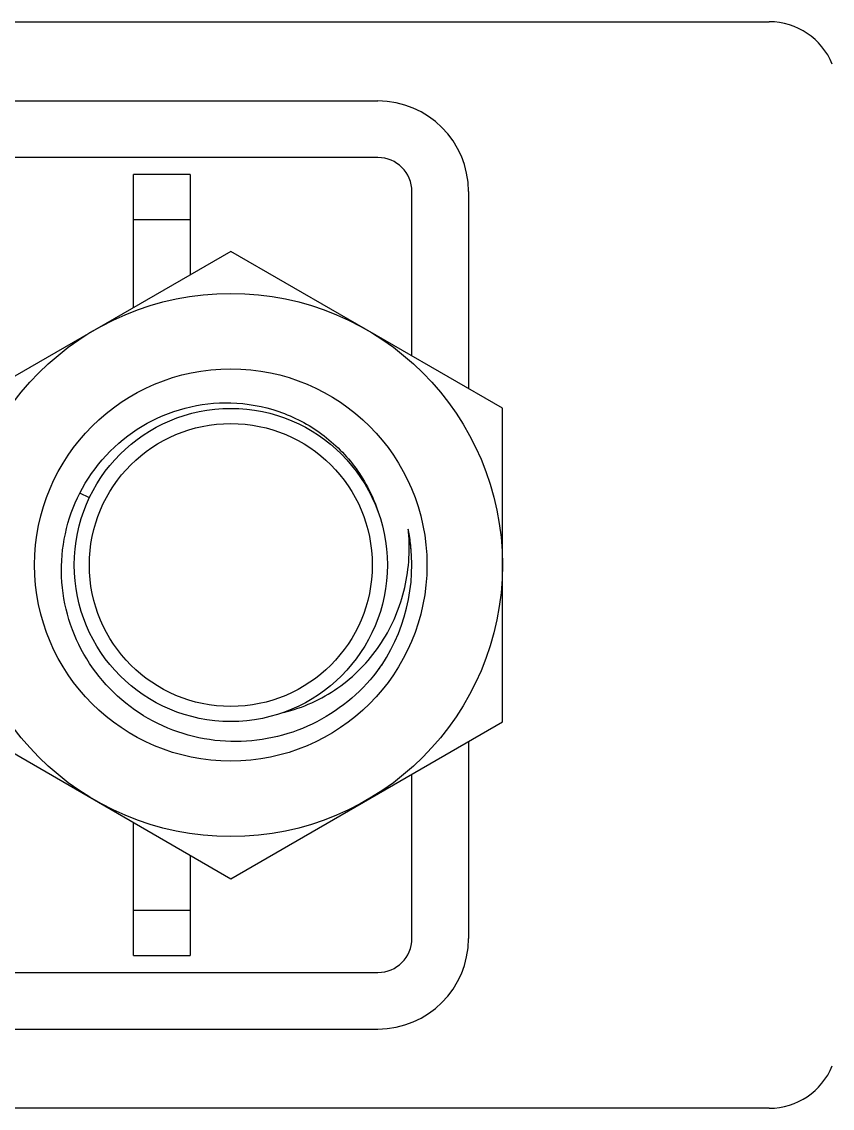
# Model space of a CAD drawing. Extents: x -1396510 to 1250330, y -1892470 to 1623980.
# Drawn here: x -1167294.5 to -1167124, y -54462.6 to -54234.1 of the extents above; entities that cross this region are included whole.
import ezdxf

# ---------------------------------------------------------------- set-up
doc = ezdxf.new("R2010")
doc.units = 0
doc.header["$LTSCALE"] = 1000
doc.header["$MEASUREMENT"] = 0

msp = doc.modelspace()

# ---------------------------------------------------------------- linework, layer by layer
at = {"linetype": 'Continuous'}
for p, q in [((-1167337.37, -54234.15), (-1167137.27, -54234.15)), ((-1167935.91, -54250.81), (-1167219.57, -54250.81)), ((-1167219.57, -54262.71), (-1167376.64, -54262.71)), ((-1167259.07, -54266.28), (-1167270.97, -54266.28)), ((-1167270.97, -54294.25), (-1167270.97, -54266.28)), ((-1167259.07, -54266.28), (-1167259.07, -54287.38)), ((-1167212.43, -54304.41), (-1167212.43, -54269.85)), ((-1167200.53, -54269.85), (-1167200.53, -54311.28)), ((-1167259.07, -54275.8), (-1167270.97, -54275.8)), ((-1167250.51, -54282.43), (-1167307.62, -54315.41)), ((-1167193.39, -54315.41), (-1167250.51, -54282.43)), ((-1167193.39, -54381.36), (-1167193.39, -54315.41)), ((-1167280.24, -54334.24), (-1167282.28, -54333.27)), ((-1167307.62, -54381.36), (-1167250.51, -54414.34)), ((-1167250.51, -54414.34), (-1167193.39, -54381.36)), ((-1167200.53, -54385.48), (-1167200.53, -54426.92)), ((-1167212.43, -54426.92), (-1167212.43, -54392.35)), ((-1167270.97, -54430.49), (-1167270.97, -54402.52)), ((-1167259.07, -54409.39), (-1167259.07, -54430.49)), ((-1167270.97, -54420.97), (-1167259.07, -54420.97)), ((-1167270.97, -54430.49), (-1167259.07, -54430.49)), ((-1167376.64, -54434.06), (-1167219.57, -54434.06)), ((-1167935.91, -54445.96), (-1167219.57, -54445.96)), ((-1167137.27, -54462.62), (-1167337.37, -54462.62))]:
    msp.add_line(p, q, dxfattribs=at)
for radius in [57.12, 41.25, 32.93, 29.75]:
    msp.add_circle((-1167250.51, -54348.38), radius, dxfattribs=at)
for centre, radius, start, end in [((-1167137.27, -54248.43), 14.28, 22.0243, 90), ((-1167219.57, -54269.85), 19.04, 0, 90), ((-1167219.57, -54269.85), 7.14, 0, 90), ((-1167250.51, -54348.38), 38.07, 326.4587, 11.4583), ((-1167250.38, -54348.36), 37.93, 10.0541, 11.4579), ((-1167250.75, -54344.8), 37.76, 5.1831, 6.0541), ((-1167250.58, -54348.39), 38.14, 4.967, 10.0515), ((-1167250.47, -54348.4), 38.02, 323.03, 326.4563), ((-1167249.93, -54347.61), 38.02, 322.4072, 323.2581), ((-1167249.87, -54347.66), 37.95, 323.2581, 325.0123), ((-1167219.57, -54426.92), 19.04, 270, 0), ((-1167219.57, -54426.92), 7.14, 270, 0), ((-1167137.27, -54448.34), 14.28, 270, 337.9757)]:
    msp.add_arc(centre, radius, start, end, dxfattribs=at)
for points, knots in [([(-1167282.28, -54333.27), (-1167279.36, -54327.55), (-1167270.14, -54317.52), (-1167256.92, -54314.1), (-1167250.51, -54314.28)], [0, 0, 0, 0, 0.500108, 1, 1, 1, 1]), ([(-1167250.51, -54314.28), (-1167247.1, -54314.38), (-1167240.27, -54315.61), (-1167231.07, -54320.43), (-1167223.75, -54327.79), (-1167220.59, -54333.98), (-1167219.53, -54337.22)], [0, 0, 0, 0, 0.250031, 0.500036, 0.750022, 1, 1, 1, 1]), ([(-1167250.51, -54385.5), (-1167256.51, -54385.35), (-1167268.66, -54381.99), (-1167282.14, -54368.92), (-1167287.7, -54350.98), (-1167285, -54338.62), (-1167282.28, -54333.27)], [0, 0, 0, 0, 0.250101, 0.50014, 0.750107, 1, 1, 1, 1]), ([(-1167239.42, -54379.39), (-1167235.37, -54378.42), (-1167227.56, -54374.88), (-1167218.62, -54365.74), (-1167213.41, -54354.07), (-1167212.76, -54345.55), (-1167213.14, -54341.39)], [0, 0, 0, 0, 0.249708, 0.499636, 0.749734, 1, 1, 1, 1]), ([(-1167219.8, -54370.81), (-1167223.36, -54375.43), (-1167232.77, -54383.13), (-1167244.67, -54385.65), (-1167250.51, -54385.5)], [0, 0, 0, 0, 0.500072, 1, 1, 1, 1])]:
    msp.add_open_spline(points, degree=3, knots=knots, dxfattribs=at)

doc.saveas('drawing.dxf')
